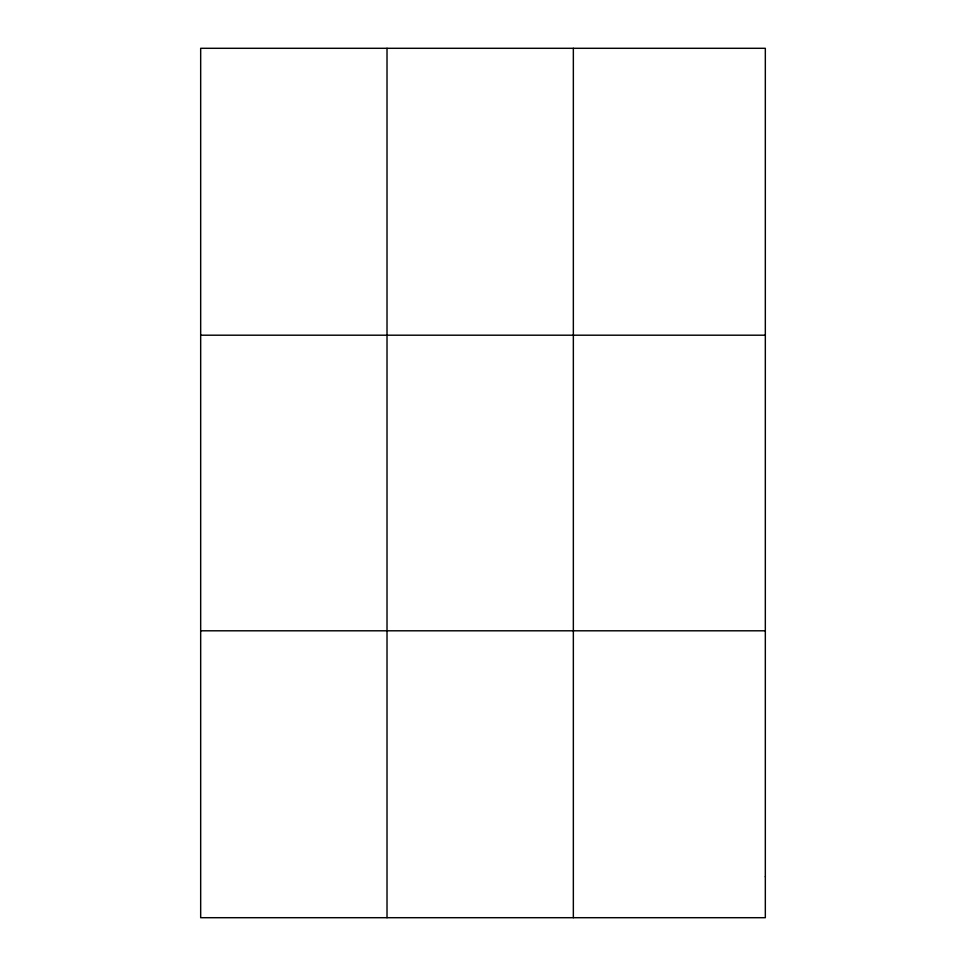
<?xml version="1.0" encoding="UTF-8"?>
<svg xmlns="http://www.w3.org/2000/svg" width="966" height="966" viewBox="0 0 966 966"><rect width="100%" height="100%" fill="white"/><g stroke="black" fill="none" stroke-linecap="round" stroke-linejoin="round"><path stroke-width="1.45" d="M387.016 48.3L387.016 917.7M573.345 48.3L573.345 917.7M200.674 335.202L765.326 335.202M200.674 630.798L765.326 630.798M765.326 876.717L765.326 917.7L200.674 917.7L200.674 48.3L765.326 48.3L765.326 876.717"/></g></svg>
